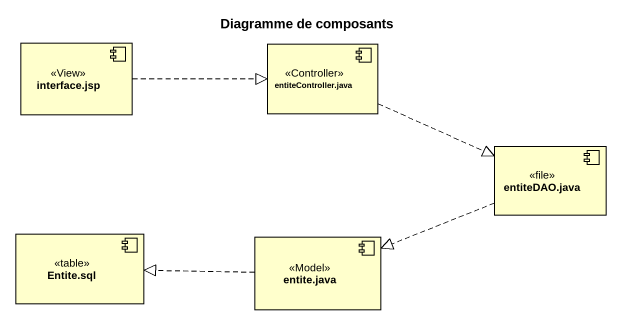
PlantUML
@startuml
title Diagramme de composants
component "interface.jsp" as interface_jsp <<View>>
component "entiteController.java" as entiteController_java <<Controller>>
component "entiteDAO.java" as entiteDAO_java <<file>>
component "Entite.sql" as Entite_sql <<table>>
component "entite.java" as entite_java <<Model>>
interface_jsp .right.|> entiteController_java
entiteController_java .right.|> entiteDAO_java
entiteDAO_java .left.|> entite_java
entite_java .left.|> Entite_sql
@enduml
